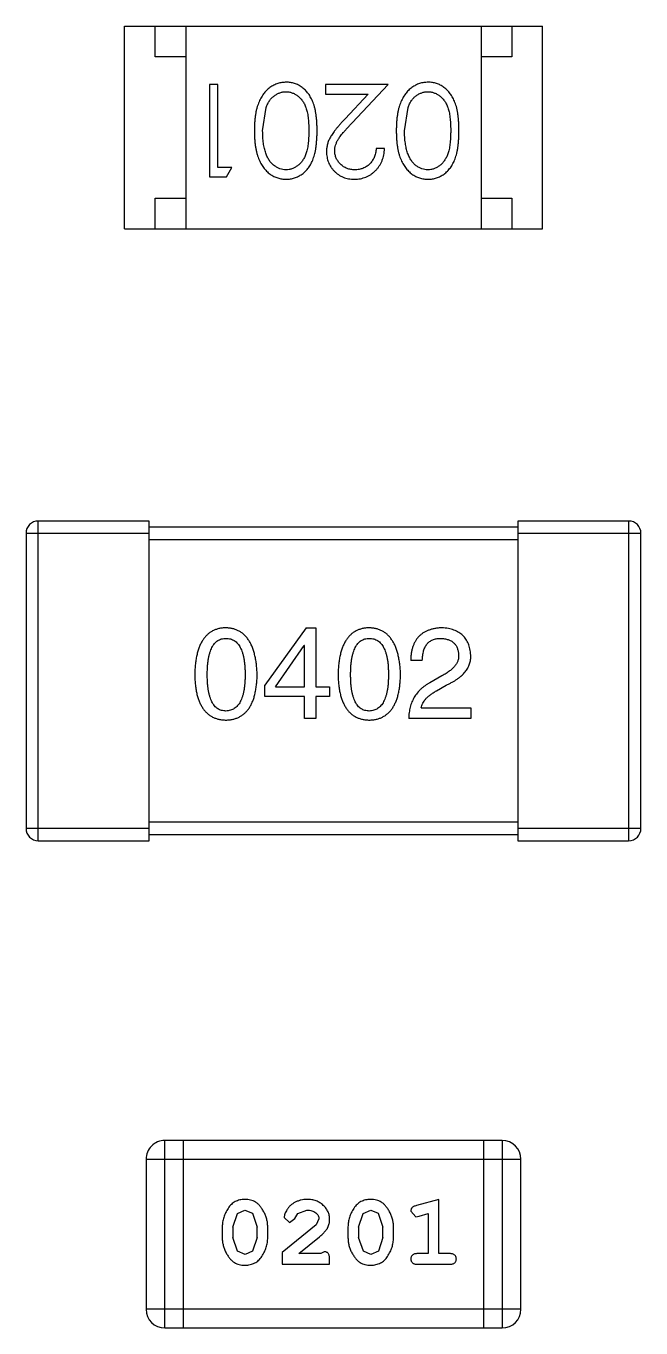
# Model space of a CAD drawing. Header units: inches. Extents: x 246 to 500, y -220 to -17.
# Drawn here: x 473.252 to 474.252, y -162.161 to -160.044 of the extents above; entities that cross this region are included whole.
import ezdxf

# ---------------------------------------------------------------- set-up
doc = ezdxf.new("R2010")
doc.units = ezdxf.units.IN
doc.header["$LTSCALE"] = 1.21
doc.header["$MEASUREMENT"] = 0
doc.layers.get('0').update_dxf_attribs({"linetype": 'CONTINUOUS'})

msp = doc.modelspace()

# ---------------------------------------------------------------- linework, layer by layer
at = {"color": 7, "linetype": 'Continuous'}
for p, q in [((473.4117, -160.0436), (474.0917, -160.0436)), ((473.4117, -160.3736), (473.4117, -160.0436)), ((473.4617, -160.0936), (473.4617, -160.0436)), ((473.5117, -160.0436), (473.5117, -160.3736)), ((473.9917, -160.0436), (473.9917, -160.3736)), ((474.0417, -160.0436), (474.0417, -160.0936)), ((474.0917, -160.3736), (474.0917, -160.0436)), ((473.5117, -160.0936), (473.4617, -160.0936)), ((474.0417, -160.0936), (473.9917, -160.0936)), ((473.5634, -160.1389), (473.5499, -160.1389)), ((473.5499, -160.1389), (473.5499, -160.2889)), ((473.5634, -160.2735), (473.5634, -160.1389)), ((473.8403, -160.1389), (473.7384, -160.1389)), ((473.7384, -160.1389), (473.7384, -160.1543)), ((473.7384, -160.1543), (473.8082, -160.1543)), ((473.8082, -160.1543), (473.7706, -160.1943)), ((473.7821, -160.201), (473.8403, -160.1389)), ((473.6364, -160.2139), (473.6421, -160.1762)), ((473.8672, -160.2139), (473.8729, -160.1762)), ((473.8345, -160.2428), (473.821, -160.2428)), ((473.5864, -160.2735), (473.5634, -160.2735)), ((473.5776, -160.2889), (473.5864, -160.2735)), ((473.5499, -160.2889), (473.5776, -160.2889)), ((473.4617, -160.3236), (473.5117, -160.3236)), ((473.4617, -160.3736), (473.4617, -160.3236)), ((473.9917, -160.3236), (474.0417, -160.3236)), ((474.0417, -160.3236), (474.0417, -160.3736)), ((473.4117, -160.3736), (474.0917, -160.3736)), ((473.4516, -160.8486), (473.2716, -160.8486)), ((473.2716, -161.3686), (473.2716, -160.8486)), ((473.4516, -161.3686), (473.4516, -160.8486)), ((474.2316, -160.8486), (474.0516, -160.8486)), ((474.0516, -160.8486), (474.0516, -161.3686)), ((474.2316, -160.8486), (474.2316, -161.3686)), ((473.2516, -160.8686), (473.4516, -160.8686)), ((473.2516, -160.8686), (473.2516, -161.3486)), ((474.0516, -160.8586), (473.4516, -160.8586)), ((474.0516, -160.8686), (474.2516, -160.8686)), ((474.2516, -161.3486), (474.2516, -160.8686)), ((473.4516, -160.8786), (474.0516, -160.8786)), ((473.7072, -161.0223), (473.64, -161.1158)), ((473.7072, -161.0223), (473.7228, -161.0223)), ((473.7228, -161.0223), (473.7228, -161.1182)), ((473.6572, -161.1182), (473.7039, -161.051)), ((473.7047, -161.051), (473.7039, -161.051)), ((473.7047, -161.1182), (473.7047, -161.051)), ((473.8961, -161.0756), (473.8772, -161.0756)), ((473.928, -161.1002), (473.9084, -161.1117)), ((473.64, -161.1338), (473.64, -161.1158)), ((473.6572, -161.1182), (473.7047, -161.1182)), ((473.7228, -161.1182), (473.7449, -161.1182)), ((473.7449, -161.1182), (473.7449, -161.1338)), ((473.919, -161.1248), (473.9346, -161.1158)), ((473.7047, -161.1338), (473.64, -161.1338)), ((473.7047, -161.1699), (473.7047, -161.1338)), ((473.7449, -161.1338), (473.7228, -161.1338)), ((473.7228, -161.1338), (473.7228, -161.1699)), ((473.7228, -161.1699), (473.7047, -161.1699)), ((473.9748, -161.1699), (473.874, -161.1699)), ((473.8944, -161.1526), (473.9748, -161.1526)), ((473.9748, -161.1526), (473.9748, -161.1699)), ((474.0516, -161.3386), (473.4516, -161.3386)), ((473.4516, -161.3486), (473.2516, -161.3486)), ((473.4516, -161.3586), (474.0516, -161.3586)), ((474.2516, -161.3486), (474.0516, -161.3486)), ((473.2716, -161.3686), (473.4516, -161.3686)), ((474.0516, -161.3686), (474.2316, -161.3686)), ((474.026, -161.8561), (473.4773, -161.8561)), ((473.4773, -162.1609), (473.4773, -161.8561)), ((473.5078, -162.1609), (473.5078, -161.8561)), ((473.9955, -161.8561), (473.9955, -162.1609)), ((474.026, -161.8561), (474.026, -162.1609)), ((473.4468, -161.8866), (474.0564, -161.8866)), ((473.4468, -161.8866), (473.4468, -162.1305)), ((474.0564, -162.1305), (474.0564, -161.8866)), ((473.9231, -161.9519), (473.8865, -161.9618)), ((473.9231, -162.04), (473.9231, -161.9519)), ((473.588, -161.9968), (473.5953, -161.975)), ((473.5953, -161.975), (473.6076, -161.9692)), ((473.6076, -161.9692), (473.6198, -161.9745)), ((473.6198, -161.9745), (473.6274, -161.9968)), ((473.6887, -161.9831), (473.6937, -161.9746)), ((473.6937, -161.9746), (473.7085, -161.9692)), ((473.7925, -161.9968), (473.7998, -161.975)), ((473.7998, -161.975), (473.8122, -161.9692)), ((473.8122, -161.9692), (473.8243, -161.9745)), ((473.8243, -161.9745), (473.8319, -161.9968)), ((473.8775, -161.971), (473.8854, -161.9802)), ((473.8908, -161.9792), (473.9058, -161.975)), ((473.9058, -161.975), (473.9058, -162.04)), ((473.5707, -161.9965), (473.5707, -162.0143)), ((473.6447, -162.0143), (473.6447, -161.9965)), ((473.7233, -161.9935), (473.6683, -162.0384)), ((473.6714, -161.9812), (473.6802, -161.9897)), ((473.6802, -161.9897), (473.6887, -161.9831)), ((473.728, -161.9837), (473.7233, -161.9935)), ((473.7752, -161.9965), (473.7752, -162.0143)), ((473.8492, -162.0143), (473.8492, -161.9965)), ((473.8854, -161.9802), (473.8908, -161.9792)), ((473.588, -161.9968), (473.588, -162.014)), ((473.5957, -162.0363), (473.588, -162.014)), ((473.6274, -162.014), (473.6201, -162.0358)), ((473.6274, -162.014), (473.6274, -161.9968)), ((473.695, -162.04), (473.7286, -162.013)), ((473.7925, -161.9968), (473.7925, -162.014)), ((473.8002, -162.0363), (473.7925, -162.014)), ((473.8319, -162.014), (473.8246, -162.0358)), ((473.8319, -162.014), (473.8319, -161.9968)), ((473.6078, -162.0416), (473.5957, -162.0363)), ((473.6201, -162.0358), (473.6078, -162.0416)), ((473.6683, -162.0384), (473.6683, -162.0573)), ((473.7367, -162.0369), (473.7312, -162.04)), ((473.8123, -162.0416), (473.8002, -162.0363)), ((473.8246, -162.0358), (473.8123, -162.0416)), ((473.6683, -162.0573), (473.7453, -162.0573)), ((473.7312, -162.04), (473.695, -162.04)), ((473.7453, -162.0573), (473.7453, -162.0495)), ((473.9058, -162.04), (473.8885, -162.04)), ((473.8885, -162.0573), (473.9404, -162.0573)), ((473.9404, -162.04), (473.9231, -162.04)), ((474.0564, -162.1305), (473.4468, -162.1305)), ((473.4773, -162.1609), (474.026, -162.1609))]:
    msp.add_line(p, q, dxfattribs=at)
for centre, radius, start, end in [((473.2716, -160.8686), 0.02, 89.9999, 179.9999), ((474.2316, -160.8686), 0.02, 359.9999, 89.9999), ((473.2716, -161.3486), 0.02, 179.9999, 269.9999), ((474.2316, -161.3486), 0.02, 269.9999, 359.9999), ((473.4773, -161.8866), 0.0305, 89.9999, 179.9999), ((474.026, -161.8866), 0.0305, 359.9999, 89.9999), ((473.4773, -162.1305), 0.0305, 179.9999, 269.9999), ((474.026, -162.1305), 0.0305, 269.9999, 359.9999)]:
    msp.add_arc(centre, radius, start, end, dxfattribs=at)
for points, knots in [([(473.6747, -160.1351), (473.6735, -160.1351), (473.6712, -160.1351), (473.6677, -160.1356), (473.6642, -160.1362), (473.6609, -160.1371), (473.6576, -160.1384), (473.6544, -160.1398), (473.6513, -160.1416), (473.6483, -160.1435), (473.6454, -160.1458), (473.6427, -160.1483), (473.6401, -160.1511), (473.6377, -160.1541), (473.6354, -160.1574), (473.6334, -160.161), (473.6314, -160.1648), (473.6297, -160.1689), (473.628, -160.1733), (473.6267, -160.178), (473.6255, -160.1831), (473.6246, -160.1886), (473.6239, -160.1944), (473.6233, -160.2005), (473.6231, -160.2071), (473.623, -160.2116), (473.623, -160.2138)], [0, 0, 0, 0, 0.033824, 0.067298, 0.10028, 0.133019, 0.165736, 0.198792, 0.232372, 0.266409, 0.301016, 0.336196, 0.371972, 0.408574, 0.446394, 0.485225, 0.525372, 0.567224, 0.611081, 0.65775, 0.70702, 0.759235, 0.814484, 0.873227, 0.934937, 1, 1, 1, 1]), ([(473.6421, -160.1762), (473.6425, -160.1751), (473.6433, -160.1731), (473.6446, -160.1702), (473.646, -160.1674), (473.6477, -160.1649), (473.6494, -160.1626), (473.6513, -160.1605), (473.6533, -160.1586), (473.6561, -160.1563), (473.6598, -160.154), (473.6645, -160.152), (473.6693, -160.1506), (473.6726, -160.1505), (473.6743, -160.1504)], [0, 0, 0, 0, 0.075949, 0.148549, 0.218996, 0.286119, 0.351826, 0.416074, 0.478265, 0.540325, 0.660405, 0.774606, 0.887187, 1, 1, 1, 1]), ([(473.6743, -160.1504), (473.6759, -160.1505), (473.6792, -160.1507), (473.6841, -160.152), (473.6889, -160.1541), (473.6926, -160.1564), (473.6955, -160.1587), (473.6975, -160.1607), (473.6994, -160.1628), (473.7012, -160.1651), (473.7028, -160.1676), (473.7043, -160.1704), (473.7057, -160.1733), (473.7069, -160.1764), (473.708, -160.1798), (473.7089, -160.1835), (473.7097, -160.1877), (473.7103, -160.1922), (473.7108, -160.1971), (473.7112, -160.2024), (473.7114, -160.208), (473.7114, -160.2119), (473.7114, -160.2139)], [0, 0, 0, 0, 0.060034, 0.120278, 0.182348, 0.247919, 0.281641, 0.315701, 0.350322, 0.385703, 0.421819, 0.459196, 0.497866, 0.538301, 0.58121, 0.628183, 0.679403, 0.734699, 0.794074, 0.858416, 0.927049, 1, 1, 1, 1]), ([(473.7249, -160.2138), (473.7249, -160.2115), (473.7249, -160.2068), (473.7245, -160.2001), (473.7241, -160.1937), (473.7233, -160.1878), (473.7224, -160.1822), (473.7214, -160.1771), (473.72, -160.1724), (473.7185, -160.168), (473.7168, -160.164), (473.715, -160.1603), (473.713, -160.1568), (473.7108, -160.1536), (473.7085, -160.1507), (473.706, -160.1479), (473.7034, -160.1455), (473.7006, -160.1433), (473.6976, -160.1414), (473.6946, -160.1397), (473.6915, -160.1382), (473.6883, -160.1371), (473.6851, -160.1362), (473.6817, -160.1355), (473.6783, -160.1351), (473.6759, -160.1351), (473.6747, -160.1351)], [0, 0, 0, 0, 0.068113, 0.132564, 0.193427, 0.250218, 0.303569, 0.353576, 0.400235, 0.443586, 0.484619, 0.524292, 0.56238, 0.599049, 0.63494, 0.669782, 0.704009, 0.737842, 0.771098, 0.803896, 0.836415, 0.868639, 0.900715, 0.933378, 0.966213, 1, 1, 1, 1]), ([(473.9055, -160.1351), (473.9043, -160.1351), (473.9019, -160.1351), (473.8984, -160.1356), (473.895, -160.1362), (473.8916, -160.1371), (473.8884, -160.1384), (473.8852, -160.1398), (473.8821, -160.1416), (473.8791, -160.1435), (473.8762, -160.1458), (473.8735, -160.1483), (473.8709, -160.1511), (473.8685, -160.1541), (473.8662, -160.1574), (473.8641, -160.161), (473.8622, -160.1648), (473.8604, -160.1689), (473.8588, -160.1733), (473.8575, -160.178), (473.8563, -160.1831), (473.8554, -160.1886), (473.8547, -160.1944), (473.8541, -160.2005), (473.8538, -160.2071), (473.8538, -160.2116), (473.8537, -160.2138)], [0, 0, 0, 0, 0.033824, 0.067298, 0.10028, 0.133019, 0.165736, 0.198792, 0.232372, 0.266409, 0.301016, 0.336196, 0.371972, 0.408574, 0.446394, 0.485225, 0.525372, 0.567224, 0.611081, 0.65775, 0.70702, 0.759235, 0.814484, 0.873227, 0.934937, 1, 1, 1, 1]), ([(473.8729, -160.1762), (473.8733, -160.1751), (473.874, -160.1731), (473.8754, -160.1702), (473.8768, -160.1674), (473.8784, -160.1649), (473.8802, -160.1626), (473.882, -160.1605), (473.884, -160.1586), (473.8868, -160.1563), (473.8905, -160.154), (473.8952, -160.152), (473.9001, -160.1506), (473.9034, -160.1505), (473.9051, -160.1504)], [0, 0, 0, 0, 0.075949, 0.148549, 0.218996, 0.286119, 0.351826, 0.416074, 0.478265, 0.540325, 0.660405, 0.774606, 0.887187, 1, 1, 1, 1]), ([(473.9051, -160.1504), (473.9067, -160.1505), (473.91, -160.1507), (473.9149, -160.152), (473.9196, -160.1541), (473.9234, -160.1564), (473.9262, -160.1587), (473.9283, -160.1607), (473.9302, -160.1628), (473.932, -160.1651), (473.9336, -160.1676), (473.9351, -160.1704), (473.9364, -160.1733), (473.9377, -160.1764), (473.9388, -160.1798), (473.9397, -160.1835), (473.9404, -160.1877), (473.9411, -160.1922), (473.9416, -160.1971), (473.9419, -160.2024), (473.9422, -160.208), (473.9422, -160.2119), (473.9422, -160.2139)], [0, 0, 0, 0, 0.060034, 0.120278, 0.182348, 0.247919, 0.281641, 0.315701, 0.350322, 0.385703, 0.421819, 0.459196, 0.497866, 0.538301, 0.58121, 0.628183, 0.679403, 0.734699, 0.794074, 0.858416, 0.927049, 1, 1, 1, 1]), ([(473.9557, -160.2138), (473.9556, -160.2115), (473.9556, -160.2068), (473.9553, -160.2001), (473.9548, -160.1937), (473.9541, -160.1878), (473.9532, -160.1822), (473.9521, -160.1771), (473.9508, -160.1724), (473.9493, -160.168), (473.9476, -160.164), (473.9457, -160.1603), (473.9437, -160.1568), (473.9416, -160.1536), (473.9393, -160.1507), (473.9368, -160.1479), (473.9341, -160.1455), (473.9313, -160.1433), (473.9284, -160.1414), (473.9254, -160.1397), (473.9223, -160.1382), (473.9191, -160.1371), (473.9158, -160.1362), (473.9125, -160.1355), (473.909, -160.1351), (473.9067, -160.1351), (473.9055, -160.1351)], [0, 0, 0, 0, 0.068113, 0.132564, 0.193427, 0.250218, 0.303569, 0.353576, 0.400235, 0.443586, 0.484619, 0.524292, 0.56238, 0.599049, 0.63494, 0.669782, 0.704009, 0.737842, 0.771098, 0.803896, 0.836415, 0.868639, 0.900715, 0.933378, 0.966213, 1, 1, 1, 1]), ([(473.7706, -160.1943), (473.7692, -160.1959), (473.7664, -160.1989), (473.7625, -160.2032), (473.7589, -160.2073), (473.7557, -160.2112), (473.7529, -160.2148), (473.7504, -160.2182), (473.7483, -160.2214), (473.746, -160.2252), (473.7436, -160.2299), (473.7417, -160.2358), (473.7405, -160.2419), (473.7403, -160.2461), (473.7403, -160.2482)], [0, 0, 0, 0, 0.09953, 0.192079, 0.277712, 0.357454, 0.429648, 0.495771, 0.555538, 0.608657, 0.707578, 0.804328, 0.901298, 1, 1, 1, 1]), ([(473.623, -160.2138), (473.623, -160.2161), (473.6231, -160.2206), (473.6233, -160.2272), (473.6239, -160.2334), (473.6246, -160.2393), (473.6256, -160.2447), (473.6267, -160.2499), (473.6282, -160.2546), (473.6297, -160.259), (473.6316, -160.2631), (473.6335, -160.267), (473.6356, -160.2705), (473.6378, -160.2738), (473.6403, -160.2768), (473.6428, -160.2796), (473.6455, -160.2821), (473.6484, -160.2844), (473.6514, -160.2864), (473.6545, -160.2881), (473.6576, -160.2895), (473.6609, -160.2907), (473.6642, -160.2916), (473.6677, -160.2923), (473.6712, -160.2927), (473.6735, -160.2927), (473.6747, -160.2928)], [0, 0, 0, 0, 0.065278, 0.127205, 0.186168, 0.241675, 0.294115, 0.343609, 0.390387, 0.434463, 0.476646, 0.517002, 0.555936, 0.593716, 0.630057, 0.665601, 0.700745, 0.734917, 0.768681, 0.802087, 0.834849, 0.867433, 0.900138, 0.932806, 0.966212, 1, 1, 1, 1]), ([(473.6743, -160.2774), (473.6727, -160.2773), (473.6694, -160.2771), (473.6645, -160.2759), (473.6599, -160.2737), (473.6561, -160.2714), (473.6532, -160.2691), (473.6512, -160.2671), (473.6492, -160.2649), (473.6474, -160.2624), (473.6457, -160.2597), (473.6442, -160.2567), (473.6427, -160.2536), (473.6414, -160.2501), (473.6403, -160.2465), (473.6392, -160.2426), (473.6384, -160.2384), (473.6376, -160.234), (473.6371, -160.2293), (473.6367, -160.2244), (473.6365, -160.2192), (473.6365, -160.2157), (473.6364, -160.2139)], [0, 0, 0, 0, 0.059689, 0.119507, 0.181075, 0.246162, 0.279894, 0.314468, 0.350403, 0.387474, 0.426147, 0.466624, 0.508745, 0.553328, 0.600058, 0.649177, 0.700552, 0.754894, 0.811825, 0.871514, 0.934319, 1, 1, 1, 1]), ([(473.7114, -160.2139), (473.7114, -160.2159), (473.7114, -160.2198), (473.7112, -160.2255), (473.7108, -160.2308), (473.7103, -160.2357), (473.7097, -160.2402), (473.7089, -160.2443), (473.708, -160.2481), (473.7069, -160.2515), (473.7056, -160.2546), (473.7043, -160.2575), (473.7028, -160.2602), (473.7011, -160.2627), (473.6994, -160.2651), (473.6975, -160.2672), (473.6955, -160.2691), (473.6926, -160.2714), (473.6889, -160.2737), (473.6842, -160.2759), (473.6793, -160.2771), (473.676, -160.2773), (473.6743, -160.2774)], [0, 0, 0, 0, 0.073302, 0.142286, 0.206253, 0.266017, 0.321612, 0.372532, 0.419497, 0.462398, 0.502825, 0.541489, 0.579034, 0.615143, 0.650298, 0.684912, 0.718701, 0.752189, 0.817245, 0.879117, 0.939613, 1, 1, 1, 1]), ([(473.6747, -160.2928), (473.6759, -160.2927), (473.6783, -160.2927), (473.6817, -160.2923), (473.6851, -160.2916), (473.6884, -160.2907), (473.6916, -160.2895), (473.6947, -160.2881), (473.6977, -160.2863), (473.7007, -160.2844), (473.7035, -160.2822), (473.7062, -160.2797), (473.7086, -160.277), (473.711, -160.2741), (473.7131, -160.2708), (473.7151, -160.2674), (473.717, -160.2637), (473.7186, -160.2597), (473.7201, -160.2554), (473.7214, -160.2507), (473.7225, -160.2456), (473.7234, -160.2401), (473.724, -160.2341), (473.7245, -160.2277), (473.7249, -160.2209), (473.7249, -160.2162), (473.7249, -160.2138)], [0, 0, 0, 0, 0.033742, 0.066533, 0.099153, 0.13154, 0.164087, 0.196563, 0.229707, 0.263315, 0.297504, 0.331686, 0.366482, 0.4021, 0.438958, 0.476748, 0.515985, 0.556589, 0.599519, 0.645765, 0.695487, 0.748721, 0.805687, 0.866754, 0.931405, 1, 1, 1, 1]), ([(473.7537, -160.247), (473.7538, -160.2453), (473.7539, -160.2421), (473.755, -160.2373), (473.7567, -160.2327), (473.7586, -160.2288), (473.7607, -160.2257), (473.7626, -160.223), (473.7649, -160.2201), (473.7676, -160.2168), (473.7707, -160.2133), (473.7741, -160.2094), (473.778, -160.2053), (473.7807, -160.2025), (473.7821, -160.201)], [0, 0, 0, 0, 0.088014, 0.174976, 0.2638, 0.355443, 0.406413, 0.465519, 0.533076, 0.609353, 0.693899, 0.787171, 0.889197, 1, 1, 1, 1]), ([(473.8537, -160.2138), (473.8538, -160.2161), (473.8538, -160.2206), (473.8541, -160.2272), (473.8546, -160.2334), (473.8554, -160.2393), (473.8564, -160.2447), (473.8575, -160.2499), (473.8589, -160.2546), (473.8605, -160.259), (473.8623, -160.2631), (473.8642, -160.267), (473.8664, -160.2705), (473.8686, -160.2738), (473.871, -160.2768), (473.8736, -160.2796), (473.8763, -160.2821), (473.8792, -160.2844), (473.8822, -160.2864), (473.8853, -160.2881), (473.8884, -160.2895), (473.8917, -160.2907), (473.895, -160.2916), (473.8984, -160.2923), (473.9019, -160.2927), (473.9043, -160.2927), (473.9055, -160.2928)], [0, 0, 0, 0, 0.065278, 0.127205, 0.186168, 0.241675, 0.294115, 0.343609, 0.390387, 0.434463, 0.476646, 0.517002, 0.555936, 0.593716, 0.630057, 0.665601, 0.700745, 0.734917, 0.768681, 0.802087, 0.834849, 0.867433, 0.900138, 0.932806, 0.966212, 1, 1, 1, 1]), ([(473.9051, -160.2774), (473.9034, -160.2773), (473.9001, -160.2771), (473.8953, -160.2759), (473.8906, -160.2737), (473.8869, -160.2714), (473.884, -160.2691), (473.882, -160.2671), (473.88, -160.2649), (473.8782, -160.2624), (473.8765, -160.2597), (473.875, -160.2567), (473.8735, -160.2536), (473.8722, -160.2501), (473.871, -160.2465), (473.87, -160.2426), (473.8692, -160.2384), (473.8684, -160.234), (473.8679, -160.2293), (473.8674, -160.2244), (473.8673, -160.2192), (473.8672, -160.2157), (473.8672, -160.2139)], [0, 0, 0, 0, 0.059689, 0.119507, 0.181075, 0.246162, 0.279894, 0.314468, 0.350403, 0.387474, 0.426147, 0.466624, 0.508745, 0.553328, 0.600058, 0.649177, 0.700552, 0.754894, 0.811825, 0.871514, 0.934319, 1, 1, 1, 1]), ([(473.9422, -160.2139), (473.9422, -160.2159), (473.9422, -160.2198), (473.9419, -160.2255), (473.9416, -160.2308), (473.9411, -160.2357), (473.9405, -160.2402), (473.9396, -160.2443), (473.9387, -160.2481), (473.9376, -160.2515), (473.9364, -160.2546), (473.935, -160.2575), (473.9335, -160.2602), (473.9319, -160.2627), (473.9302, -160.2651), (473.9283, -160.2672), (473.9263, -160.2691), (473.9234, -160.2714), (473.9196, -160.2737), (473.9149, -160.2759), (473.91, -160.2771), (473.9067, -160.2773), (473.9051, -160.2774)], [0, 0, 0, 0, 0.073302, 0.142286, 0.206253, 0.266017, 0.321612, 0.372532, 0.419497, 0.462398, 0.502825, 0.541489, 0.579034, 0.615143, 0.650298, 0.684912, 0.718701, 0.752189, 0.817245, 0.879117, 0.939613, 1, 1, 1, 1]), ([(473.9055, -160.2928), (473.9067, -160.2927), (473.909, -160.2927), (473.9125, -160.2923), (473.9159, -160.2916), (473.9191, -160.2907), (473.9224, -160.2895), (473.9255, -160.2881), (473.9285, -160.2863), (473.9315, -160.2844), (473.9343, -160.2822), (473.9369, -160.2797), (473.9394, -160.277), (473.9417, -160.2741), (473.9439, -160.2708), (473.9459, -160.2674), (473.9477, -160.2637), (473.9494, -160.2597), (473.9509, -160.2554), (473.9522, -160.2507), (473.9533, -160.2456), (473.9541, -160.2401), (473.9548, -160.2341), (473.9553, -160.2277), (473.9556, -160.2209), (473.9556, -160.2162), (473.9557, -160.2138)], [0, 0, 0, 0, 0.033742, 0.066533, 0.099153, 0.13154, 0.164087, 0.196563, 0.229707, 0.263315, 0.297504, 0.331686, 0.366482, 0.4021, 0.438958, 0.476748, 0.515985, 0.556589, 0.599519, 0.645765, 0.695487, 0.748721, 0.805687, 0.866754, 0.931405, 1, 1, 1, 1]), ([(473.7403, -160.2482), (473.7403, -160.2496), (473.7404, -160.2526), (473.741, -160.2569), (473.742, -160.261), (473.7433, -160.265), (473.7451, -160.2689), (473.7473, -160.2726), (473.7498, -160.2762), (473.7528, -160.2795), (473.756, -160.2826), (473.7595, -160.2853), (473.7633, -160.2876), (473.7673, -160.2895), (473.7715, -160.291), (473.776, -160.292), (473.7807, -160.2926), (473.7839, -160.2927), (473.7856, -160.2928)], [0, 0, 0, 0, 0.06271, 0.123347, 0.183401, 0.242828, 0.302097, 0.36242, 0.423725, 0.487032, 0.550491, 0.612709, 0.674265, 0.73617, 0.799211, 0.863483, 0.930525, 1, 1, 1, 1]), ([(473.7863, -160.2774), (473.7852, -160.2773), (473.783, -160.2773), (473.7797, -160.2768), (473.7766, -160.2762), (473.7737, -160.2752), (473.7708, -160.2739), (473.7681, -160.2724), (473.7656, -160.2705), (473.7631, -160.2684), (473.7609, -160.2661), (473.759, -160.2637), (473.7574, -160.2612), (473.756, -160.2586), (473.755, -160.2558), (473.7543, -160.253), (473.7538, -160.25), (473.7538, -160.248), (473.7537, -160.247)], [0, 0, 0, 0, 0.068027, 0.133505, 0.19695, 0.26027, 0.322741, 0.384982, 0.448465, 0.513424, 0.578224, 0.640011, 0.700094, 0.760067, 0.819012, 0.877878, 0.938035, 1, 1, 1, 1]), ([(473.7856, -160.2928), (473.7873, -160.2927), (473.7906, -160.2926), (473.7954, -160.292), (473.8, -160.2908), (473.8044, -160.2893), (473.8087, -160.2873), (473.8127, -160.2849), (473.8165, -160.282), (473.82, -160.2787), (473.8233, -160.2751), (473.8262, -160.2712), (473.8286, -160.2671), (473.8307, -160.2627), (473.8323, -160.258), (473.8334, -160.2532), (473.8342, -160.248), (473.8344, -160.2445), (473.8345, -160.2428)], [0, 0, 0, 0, 0.06445, 0.126725, 0.187421, 0.247417, 0.306749, 0.366595, 0.427749, 0.490235, 0.553031, 0.614805, 0.676505, 0.738096, 0.801021, 0.864897, 0.931209, 1, 1, 1, 1]), ([(473.821, -160.2428), (473.8209, -160.2441), (473.8207, -160.2467), (473.8199, -160.2505), (473.819, -160.254), (473.8178, -160.2573), (473.8162, -160.2604), (473.8145, -160.2633), (473.8125, -160.2659), (473.8102, -160.2683), (473.8078, -160.2704), (473.8052, -160.2723), (473.8024, -160.2739), (473.7994, -160.2751), (473.7964, -160.2761), (473.7931, -160.2769), (473.7898, -160.2773), (473.7875, -160.2773), (473.7863, -160.2774)], [0, 0, 0, 0, 0.073648, 0.143686, 0.210962, 0.275557, 0.338064, 0.399311, 0.4594, 0.51934, 0.579024, 0.637809, 0.695959, 0.754122, 0.813113, 0.873453, 0.935561, 1, 1, 1, 1]), ([(473.5767, -161.0223), (473.5747, -161.0224), (473.5708, -161.0226), (473.5652, -161.0235), (473.5599, -161.0252), (473.555, -161.0273), (473.5505, -161.03), (473.5464, -161.0334), (473.5426, -161.0373), (473.5393, -161.0418), (473.5363, -161.0469), (473.5337, -161.0526), (473.5314, -161.0588), (473.5296, -161.0656), (473.528, -161.073), (473.5269, -161.081), (473.5262, -161.0896), (473.526, -161.0955), (473.5259, -161.0985)], [0, 0, 0, 0, 0.057911, 0.113262, 0.165956, 0.217443, 0.268511, 0.319665, 0.372, 0.426129, 0.483365, 0.543779, 0.607756, 0.676562, 0.749704, 0.827713, 0.911177, 1, 1, 1, 1]), ([(473.6275, -161.0985), (473.6274, -161.0955), (473.6271, -161.0897), (473.6263, -161.0812), (473.6251, -161.0733), (473.6235, -161.0659), (473.6216, -161.0592), (473.6194, -161.0529), (473.6167, -161.0473), (473.6137, -161.0422), (473.6103, -161.0377), (473.6066, -161.0337), (473.6025, -161.0304), (473.598, -161.0276), (473.5932, -161.0254), (473.588, -161.0237), (473.5825, -161.0227), (473.5786, -161.0224), (473.5767, -161.0223)], [0, 0, 0, 0, 0.088475, 0.171606, 0.249595, 0.322626, 0.391327, 0.455765, 0.516374, 0.573675, 0.628522, 0.681161, 0.732559, 0.783563, 0.83504, 0.887639, 0.942585, 1, 1, 1, 1]), ([(473.8098, -161.0223), (473.8078, -161.0224), (473.804, -161.0226), (473.7983, -161.0235), (473.7931, -161.0252), (473.7882, -161.0273), (473.7837, -161.03), (473.7795, -161.0334), (473.7758, -161.0373), (473.7724, -161.0418), (473.7694, -161.0469), (473.7668, -161.0526), (473.7646, -161.0588), (473.7627, -161.0656), (473.7612, -161.073), (473.7601, -161.081), (473.7593, -161.0896), (473.7591, -161.0955), (473.759, -161.0985)], [0, 0, 0, 0, 0.057911, 0.113262, 0.165956, 0.217443, 0.268511, 0.319665, 0.372, 0.426129, 0.483365, 0.543779, 0.607756, 0.676562, 0.749704, 0.827713, 0.911177, 1, 1, 1, 1]), ([(473.8607, -161.0985), (473.8605, -161.0955), (473.8603, -161.0897), (473.8594, -161.0812), (473.8582, -161.0733), (473.8567, -161.0659), (473.8548, -161.0592), (473.8525, -161.0529), (473.8499, -161.0473), (473.8469, -161.0422), (473.8435, -161.0377), (473.8398, -161.0337), (473.8357, -161.0304), (473.8312, -161.0276), (473.8263, -161.0254), (473.8212, -161.0237), (473.8156, -161.0227), (473.8118, -161.0224), (473.8098, -161.0223)], [0, 0, 0, 0, 0.088475, 0.171606, 0.249595, 0.322626, 0.391327, 0.455765, 0.516374, 0.573675, 0.628522, 0.681161, 0.732559, 0.783563, 0.83504, 0.887639, 0.942585, 1, 1, 1, 1]), ([(473.928, -161.0223), (473.926, -161.0224), (473.9221, -161.0226), (473.9164, -161.0234), (473.9111, -161.0246), (473.9062, -161.0262), (473.9016, -161.0281), (473.8975, -161.0305), (473.8937, -161.0332), (473.8903, -161.0364), (473.8873, -161.04), (473.8847, -161.0439), (473.8824, -161.0482), (473.8806, -161.0529), (473.8792, -161.0581), (473.8781, -161.0636), (473.8774, -161.0694), (473.8773, -161.0735), (473.8772, -161.0756)], [0, 0, 0, 0, 0.07282, 0.141057, 0.2062, 0.267672, 0.326735, 0.383519, 0.439188, 0.494454, 0.549628, 0.605958, 0.66397, 0.72402, 0.787502, 0.854127, 0.925065, 1, 1, 1, 1]), ([(473.9748, -161.0666), (473.9746, -161.0649), (473.9744, -161.0616), (473.9736, -161.0568), (473.9725, -161.0523), (473.971, -161.0482), (473.9692, -161.0443), (473.9671, -161.0407), (473.9647, -161.0375), (473.9619, -161.0345), (473.9588, -161.0319), (473.9554, -161.0296), (473.9516, -161.0276), (473.9475, -161.0259), (473.9431, -161.0246), (473.9384, -161.0234), (473.9333, -161.0227), (473.9298, -161.0224), (473.928, -161.0223)], [0, 0, 0, 0, 0.070688, 0.137741, 0.201612, 0.262778, 0.321223, 0.378455, 0.434411, 0.490146, 0.546362, 0.603392, 0.662208, 0.723401, 0.787372, 0.85442, 0.925153, 1, 1, 1, 1]), ([(473.5464, -161.0985), (473.5464, -161.0962), (473.5464, -161.0915), (473.5468, -161.0849), (473.5474, -161.0786), (473.5481, -161.0728), (473.5493, -161.0675), (473.5505, -161.0627), (473.5521, -161.0583), (473.5538, -161.0543), (473.5558, -161.0508), (473.5581, -161.0478), (473.5606, -161.0453), (473.5633, -161.0431), (473.5663, -161.0415), (473.5696, -161.0403), (473.5731, -161.0397), (473.5755, -161.0396), (473.5767, -161.0395)], [0, 0, 0, 0, 0.096452, 0.187278, 0.271765, 0.350519, 0.423437, 0.491321, 0.554011, 0.612224, 0.666281, 0.717003, 0.764884, 0.811423, 0.856783, 0.902993, 0.950236, 1, 1, 1, 1]), ([(473.5767, -161.0395), (473.5779, -161.0396), (473.5804, -161.0397), (473.584, -161.0403), (473.5873, -161.0415), (473.5904, -161.0431), (473.5932, -161.0453), (473.5958, -161.0478), (473.5981, -161.0509), (473.6002, -161.0543), (473.602, -161.0583), (473.6036, -161.0627), (473.6049, -161.0675), (473.606, -161.0728), (473.6068, -161.0786), (473.6074, -161.0849), (473.6078, -161.0915), (473.6078, -161.0962), (473.6078, -161.0985)], [0, 0, 0, 0, 0.050604, 0.098688, 0.145699, 0.191791, 0.238625, 0.286717, 0.337546, 0.391814, 0.449755, 0.512106, 0.579685, 0.652048, 0.730262, 0.814146, 0.904281, 1, 1, 1, 1]), ([(473.7795, -161.0985), (473.7795, -161.0962), (473.7796, -161.0915), (473.7799, -161.0849), (473.7805, -161.0786), (473.7813, -161.0728), (473.7824, -161.0675), (473.7836, -161.0627), (473.7852, -161.0583), (473.787, -161.0543), (473.789, -161.0508), (473.7912, -161.0478), (473.7938, -161.0453), (473.7965, -161.0431), (473.7995, -161.0415), (473.8027, -161.0403), (473.8062, -161.0397), (473.8086, -161.0396), (473.8098, -161.0395)], [0, 0, 0, 0, 0.096452, 0.187278, 0.271765, 0.350519, 0.423437, 0.491321, 0.554011, 0.612224, 0.666281, 0.717003, 0.764884, 0.811423, 0.856783, 0.902993, 0.950236, 1, 1, 1, 1]), ([(473.8098, -161.0395), (473.8111, -161.0396), (473.8135, -161.0397), (473.8171, -161.0403), (473.8204, -161.0415), (473.8235, -161.0431), (473.8263, -161.0453), (473.8289, -161.0478), (473.8312, -161.0509), (473.8333, -161.0543), (473.8351, -161.0583), (473.8367, -161.0627), (473.838, -161.0675), (473.8391, -161.0728), (473.84, -161.0786), (473.8406, -161.0849), (473.8409, -161.0915), (473.841, -161.0962), (473.841, -161.0985)], [0, 0, 0, 0, 0.050604, 0.098688, 0.145699, 0.191791, 0.238625, 0.286717, 0.337546, 0.391814, 0.449755, 0.512106, 0.579685, 0.652048, 0.730262, 0.814146, 0.904281, 1, 1, 1, 1]), ([(473.8961, -161.0756), (473.8961, -161.0741), (473.8962, -161.0713), (473.8967, -161.0672), (473.8973, -161.0634), (473.8982, -161.0599), (473.8993, -161.0566), (473.9005, -161.0536), (473.9021, -161.0509), (473.9038, -161.0485), (473.9058, -161.0464), (473.908, -161.0445), (473.9104, -161.043), (473.913, -161.0417), (473.9158, -161.0407), (473.9189, -161.04), (473.9222, -161.0396), (473.9244, -161.0396), (473.9256, -161.0395)], [0, 0, 0, 0, 0.082594, 0.15978, 0.232961, 0.301462, 0.365595, 0.426678, 0.484662, 0.540809, 0.595146, 0.648401, 0.702272, 0.757102, 0.813447, 0.872233, 0.934055, 1, 1, 1, 1]), ([(473.9256, -161.0395), (473.9267, -161.0396), (473.9289, -161.0397), (473.9321, -161.04), (473.9351, -161.0407), (473.9379, -161.0414), (473.9404, -161.0424), (473.9428, -161.0435), (473.945, -161.0449), (473.9469, -161.0464), (473.9487, -161.0482), (473.9502, -161.0501), (473.9516, -161.0523), (473.9527, -161.0546), (473.9536, -161.0571), (473.9543, -161.0598), (473.9548, -161.0627), (473.955, -161.0647), (473.9551, -161.0658)], [0, 0, 0, 0, 0.076112, 0.148436, 0.216883, 0.281466, 0.34298, 0.402356, 0.459881, 0.51546, 0.571111, 0.62658, 0.683162, 0.741007, 0.801404, 0.863825, 0.930544, 1, 1, 1, 1]), ([(473.9551, -161.0658), (473.9551, -161.0666), (473.9552, -161.0682), (473.9551, -161.0706), (473.9547, -161.073), (473.9541, -161.0753), (473.9532, -161.0776), (473.9521, -161.0799), (473.9507, -161.0821), (473.9491, -161.0842), (473.9474, -161.0864), (473.9453, -161.0885), (473.943, -161.0905), (473.9405, -161.0926), (473.9377, -161.0945), (473.9347, -161.0965), (473.9315, -161.0984), (473.9292, -161.0996), (473.928, -161.1002)], [0, 0, 0, 0, 0.052237, 0.103888, 0.155485, 0.207395, 0.259864, 0.31356, 0.369176, 0.4266, 0.486836, 0.550048, 0.61567, 0.685271, 0.75824, 0.834614, 0.915635, 1, 1, 1, 1]), ([(473.9346, -161.1158), (473.9363, -161.115), (473.9396, -161.1134), (473.9443, -161.1109), (473.9487, -161.1084), (473.9528, -161.1057), (473.9565, -161.1029), (473.9598, -161.1001), (473.9629, -161.0971), (473.9655, -161.0941), (473.9679, -161.091), (473.9699, -161.0878), (473.9716, -161.0844), (473.973, -161.081), (473.9739, -161.0776), (473.9746, -161.074), (473.9749, -161.0703), (473.9748, -161.0678), (473.9748, -161.0666)], [0, 0, 0, 0, 0.082731, 0.161257, 0.236138, 0.307554, 0.375712, 0.440848, 0.502916, 0.562567, 0.619798, 0.675716, 0.73039, 0.78386, 0.837315, 0.890547, 0.944917, 1, 1, 1, 1]), ([(473.5259, -161.0985), (473.526, -161.1015), (473.5262, -161.1072), (473.5269, -161.1155), (473.528, -161.1232), (473.5295, -161.1304), (473.5314, -161.137), (473.5337, -161.143), (473.5362, -161.1485), (473.5393, -161.1534), (473.5426, -161.1578), (473.5464, -161.1616), (473.5505, -161.1648), (473.555, -161.1675), (473.5599, -161.1696), (473.5652, -161.1711), (473.5708, -161.172), (473.5747, -161.1722), (473.5767, -161.1723)], [0, 0, 0, 0, 0.087693, 0.170223, 0.247496, 0.319826, 0.387768, 0.451403, 0.511459, 0.568358, 0.622671, 0.675251, 0.726739, 0.778422, 0.830759, 0.884394, 0.940865, 1, 1, 1, 1]), ([(473.5767, -161.1576), (473.5755, -161.1575), (473.5731, -161.1574), (473.5696, -161.1567), (473.5663, -161.1556), (473.5634, -161.1539), (473.5606, -161.1518), (473.5581, -161.1493), (473.5558, -161.1462), (473.5538, -161.1427), (473.5521, -161.1388), (473.5505, -161.1344), (473.5493, -161.1295), (473.5482, -161.1242), (473.5474, -161.1185), (473.5468, -161.1122), (473.5464, -161.1055), (473.5464, -161.1009), (473.5464, -161.0985)], [0, 0, 0, 0, 0.049766, 0.097012, 0.143225, 0.188786, 0.235079, 0.282962, 0.333687, 0.387747, 0.445963, 0.508657, 0.576545, 0.649868, 0.72822, 0.812712, 0.903543, 1, 1, 1, 1]), ([(473.5767, -161.1723), (473.5787, -161.1722), (473.5826, -161.172), (473.5882, -161.1711), (473.5934, -161.1696), (473.5983, -161.1675), (473.6028, -161.1648), (473.607, -161.1616), (473.6107, -161.1578), (473.6141, -161.1535), (473.6171, -161.1485), (473.6197, -161.143), (473.622, -161.137), (473.6238, -161.1304), (473.6253, -161.1232), (473.6264, -161.1155), (473.6272, -161.1072), (473.6274, -161.1015), (473.6275, -161.0985)], [0, 0, 0, 0, 0.059134, 0.115603, 0.169236, 0.221572, 0.273254, 0.32474, 0.377319, 0.431815, 0.488555, 0.548609, 0.612242, 0.680182, 0.75251, 0.829782, 0.91231, 1, 1, 1, 1]), ([(473.6078, -161.0985), (473.6078, -161.1009), (473.6078, -161.1054), (473.6074, -161.1121), (473.6068, -161.1182), (473.606, -161.1239), (473.6049, -161.1292), (473.6035, -161.134), (473.602, -161.1384), (473.6002, -161.1423), (473.5981, -161.1458), (473.5957, -161.1489), (473.5932, -161.1515), (473.5904, -161.1536), (473.5873, -161.1553), (473.584, -161.1566), (473.5804, -161.1573), (473.5779, -161.1575), (473.5767, -161.1576)], [0, 0, 0, 0, 0.094834, 0.184067, 0.267029, 0.344713, 0.417334, 0.484367, 0.546941, 0.604717, 0.65953, 0.710539, 0.759381, 0.806382, 0.853027, 0.900623, 0.949121, 1, 1, 1, 1]), ([(473.759, -161.0985), (473.7591, -161.1015), (473.7593, -161.1072), (473.7601, -161.1155), (473.7612, -161.1232), (473.7627, -161.1304), (473.7646, -161.137), (473.7668, -161.143), (473.7694, -161.1485), (473.7724, -161.1534), (473.7758, -161.1578), (473.7795, -161.1616), (473.7837, -161.1648), (473.7882, -161.1675), (473.7931, -161.1696), (473.7983, -161.1711), (473.804, -161.172), (473.8078, -161.1722), (473.8098, -161.1723)], [0, 0, 0, 0, 0.087693, 0.170223, 0.247496, 0.319826, 0.387768, 0.451403, 0.511459, 0.568358, 0.622671, 0.675251, 0.726739, 0.778422, 0.830759, 0.884394, 0.940865, 1, 1, 1, 1]), ([(473.8098, -161.1576), (473.8086, -161.1575), (473.8062, -161.1574), (473.8027, -161.1567), (473.7995, -161.1556), (473.7965, -161.1539), (473.7937, -161.1518), (473.7912, -161.1493), (473.789, -161.1462), (473.787, -161.1427), (473.7852, -161.1388), (473.7836, -161.1344), (473.7824, -161.1295), (473.7813, -161.1242), (473.7805, -161.1185), (473.7799, -161.1122), (473.7796, -161.1055), (473.7795, -161.1009), (473.7795, -161.0985)], [0, 0, 0, 0, 0.049766, 0.097012, 0.143225, 0.188786, 0.235079, 0.282962, 0.333687, 0.387747, 0.445963, 0.508657, 0.576545, 0.649868, 0.72822, 0.812712, 0.903543, 1, 1, 1, 1]), ([(473.841, -161.0985), (473.841, -161.1009), (473.8409, -161.1054), (473.8406, -161.1121), (473.84, -161.1182), (473.8391, -161.1239), (473.838, -161.1292), (473.8367, -161.134), (473.8351, -161.1384), (473.8333, -161.1423), (473.8312, -161.1458), (473.8289, -161.1489), (473.8264, -161.1515), (473.8235, -161.1536), (473.8204, -161.1553), (473.8171, -161.1566), (473.8136, -161.1573), (473.8111, -161.1575), (473.8098, -161.1576)], [0, 0, 0, 0, 0.094834, 0.184067, 0.267029, 0.344713, 0.417334, 0.484367, 0.546941, 0.604717, 0.65953, 0.710539, 0.759381, 0.806382, 0.853027, 0.900623, 0.949121, 1, 1, 1, 1]), ([(473.8098, -161.1723), (473.8118, -161.1722), (473.8157, -161.172), (473.8213, -161.1711), (473.8266, -161.1696), (473.8315, -161.1675), (473.836, -161.1648), (473.8401, -161.1616), (473.8439, -161.1578), (473.8473, -161.1535), (473.8503, -161.1485), (473.8529, -161.143), (473.8551, -161.137), (473.857, -161.1304), (473.8585, -161.1232), (473.8596, -161.1155), (473.8604, -161.1072), (473.8606, -161.1015), (473.8607, -161.0985)], [0, 0, 0, 0, 0.059134, 0.115603, 0.169236, 0.221572, 0.273254, 0.32474, 0.377319, 0.431815, 0.488555, 0.548609, 0.612242, 0.680182, 0.75251, 0.829782, 0.91231, 1, 1, 1, 1]), ([(473.9084, -161.1117), (473.907, -161.1124), (473.9043, -161.1139), (473.9005, -161.1165), (473.8969, -161.1191), (473.8936, -161.122), (473.8905, -161.125), (473.8878, -161.1283), (473.8852, -161.1316), (473.8829, -161.1352), (473.8809, -161.1389), (473.8791, -161.1428), (473.8776, -161.1469), (473.8764, -161.1512), (473.8753, -161.1556), (473.8746, -161.1602), (473.8741, -161.165), (473.874, -161.1682), (473.874, -161.1699)], [0, 0, 0, 0, 0.065828, 0.130094, 0.192451, 0.254037, 0.313974, 0.373757, 0.433048, 0.492243, 0.551902, 0.611758, 0.672678, 0.734814, 0.798569, 0.863693, 0.930488, 1, 1, 1, 1]), ([(473.8944, -161.1526), (473.8947, -161.1513), (473.8952, -161.1487), (473.8969, -161.145), (473.899, -161.1413), (473.9018, -161.1377), (473.9052, -161.1343), (473.9093, -161.131), (473.9139, -161.1277), (473.9173, -161.1258), (473.919, -161.1248)], [0, 0, 0, 0, 0.103034, 0.208166, 0.318255, 0.434664, 0.559728, 0.695394, 0.841708, 1, 1, 1, 1]), ([(473.6075, -161.9519), (473.6061, -161.952), (473.6033, -161.952), (473.5992, -161.9527), (473.5954, -161.9539), (473.5918, -161.9554), (473.5885, -161.9575), (473.5854, -161.96), (473.5826, -161.963), (473.5802, -161.9664), (473.578, -161.97), (473.5761, -161.9737), (473.5744, -161.9774), (473.5731, -161.9811), (473.572, -161.9849), (473.5713, -161.9888), (473.5708, -161.9926), (473.5707, -161.9952), (473.5707, -161.9965)], [0, 0, 0, 0, 0.06692, 0.130834, 0.19258, 0.252759, 0.312631, 0.373411, 0.436359, 0.501894, 0.568244, 0.632472, 0.69556, 0.757163, 0.818592, 0.878885, 0.939235, 1, 1, 1, 1]), ([(473.6447, -161.9965), (473.6446, -161.9955), (473.6446, -161.9933), (473.6443, -161.9901), (473.6438, -161.987), (473.6431, -161.9839), (473.6422, -161.9808), (473.6411, -161.9778), (473.6398, -161.9749), (473.6383, -161.972), (473.6367, -161.9692), (473.635, -161.9667), (473.6334, -161.9644), (473.6317, -161.9623), (473.63, -161.9604), (473.6283, -161.9588), (473.6266, -161.9573), (473.6242, -161.9558), (473.621, -161.9542), (473.6169, -161.9529), (473.6123, -161.9521), (473.6092, -161.952), (473.6075, -161.9519)], [0, 0, 0, 0, 0.049855, 0.099516, 0.148482, 0.19758, 0.246804, 0.296268, 0.346517, 0.397047, 0.446826, 0.49336, 0.537801, 0.579207, 0.617974, 0.654833, 0.689171, 0.722088, 0.786392, 0.853518, 0.924186, 1, 1, 1, 1]), ([(473.7087, -161.9519), (473.707, -161.952), (473.7036, -161.9521), (473.6987, -161.9529), (473.6939, -161.9544), (473.6894, -161.9564), (473.6853, -161.9588), (473.6816, -161.9617), (473.6785, -161.9649), (473.676, -161.9685), (473.674, -161.972), (473.6726, -161.9754), (473.6716, -161.9784), (473.6715, -161.9803), (473.6714, -161.9812)], [0, 0, 0, 0, 0.098286, 0.193983, 0.289056, 0.384352, 0.477435, 0.566197, 0.652355, 0.737986, 0.818188, 0.887401, 0.94802, 1, 1, 1, 1]), ([(473.7453, -161.9847), (473.7453, -161.9836), (473.7452, -161.9814), (473.7448, -161.9781), (473.7439, -161.975), (473.7428, -161.972), (473.7414, -161.9692), (473.7396, -161.9665), (473.7375, -161.9639), (473.7351, -161.9615), (473.7324, -161.9592), (473.7296, -161.9572), (473.7265, -161.9556), (473.7233, -161.9542), (473.7199, -161.9532), (473.7163, -161.9524), (473.7126, -161.952), (473.71, -161.9519), (473.7087, -161.9519)], [0, 0, 0, 0, 0.060981, 0.120256, 0.178148, 0.236115, 0.293993, 0.352864, 0.413358, 0.476056, 0.539296, 0.602396, 0.665116, 0.728325, 0.792919, 0.859317, 0.928302, 1, 1, 1, 1]), ([(473.812, -161.9519), (473.8106, -161.952), (473.8078, -161.952), (473.8037, -161.9527), (473.7999, -161.9539), (473.7963, -161.9554), (473.793, -161.9575), (473.7899, -161.96), (473.7871, -161.963), (473.7847, -161.9664), (473.7825, -161.97), (473.7806, -161.9737), (473.7789, -161.9774), (473.7776, -161.9811), (473.7765, -161.9849), (473.7758, -161.9888), (473.7753, -161.9926), (473.7753, -161.9952), (473.7752, -161.9965)], [0, 0, 0, 0, 0.06692, 0.130834, 0.19258, 0.252759, 0.312631, 0.373411, 0.436359, 0.501894, 0.568244, 0.632472, 0.69556, 0.757163, 0.818592, 0.878885, 0.939235, 1, 1, 1, 1]), ([(473.8492, -161.9965), (473.8492, -161.9955), (473.8491, -161.9933), (473.8488, -161.9901), (473.8483, -161.987), (473.8476, -161.9839), (473.8467, -161.9808), (473.8456, -161.9778), (473.8443, -161.9749), (473.8428, -161.972), (473.8412, -161.9692), (473.8396, -161.9667), (473.8379, -161.9644), (473.8362, -161.9623), (473.8345, -161.9604), (473.8328, -161.9588), (473.8311, -161.9573), (473.8287, -161.9558), (473.8255, -161.9542), (473.8214, -161.9529), (473.8168, -161.9521), (473.8137, -161.952), (473.812, -161.9519)], [0, 0, 0, 0, 0.049855, 0.099516, 0.148482, 0.19758, 0.246804, 0.296268, 0.346517, 0.397047, 0.446826, 0.49336, 0.537801, 0.579207, 0.617974, 0.654833, 0.689171, 0.722088, 0.786392, 0.853518, 0.924186, 1, 1, 1, 1]), ([(473.7085, -161.9692), (473.71, -161.9693), (473.7126, -161.9693), (473.7165, -161.9702), (473.7198, -161.9716), (473.7227, -161.9735), (473.725, -161.9758), (473.7268, -161.9782), (473.7278, -161.9809), (473.728, -161.9828), (473.728, -161.9837)], [0, 0, 0, 0, 0.156344, 0.299348, 0.4327, 0.561, 0.682299, 0.791883, 0.89611, 1, 1, 1, 1]), ([(473.8865, -161.9618), (473.8857, -161.9621), (473.8841, -161.9625), (473.882, -161.9634), (473.8804, -161.9643), (473.8792, -161.9653), (473.8784, -161.9665), (473.8779, -161.9678), (473.8775, -161.9693), (473.8775, -161.9704), (473.8775, -161.971)], [0, 0, 0, 0, 0.187321, 0.344927, 0.475328, 0.579604, 0.674244, 0.773631, 0.882025, 1, 1, 1, 1]), ([(473.7286, -162.013), (473.7295, -162.0122), (473.7312, -162.0107), (473.7335, -162.0085), (473.7356, -162.0064), (473.7375, -162.0044), (473.7391, -162.0025), (473.7405, -162.0008), (473.7416, -161.9991), (473.7427, -161.9971), (473.7438, -161.9945), (473.7447, -161.9913), (473.7453, -161.9881), (473.7453, -161.9858), (473.7453, -161.9847)], [0, 0, 0, 0, 0.103002, 0.197728, 0.285279, 0.365235, 0.437224, 0.502446, 0.560545, 0.611446, 0.707576, 0.80349, 0.900532, 1, 1, 1, 1]), ([(473.5707, -162.0143), (473.5707, -162.0154), (473.5708, -162.0175), (473.5711, -162.0207), (473.5716, -162.0238), (473.5723, -162.0269), (473.5731, -162.0299), (473.5743, -162.0329), (473.5755, -162.0359), (473.577, -162.0388), (473.5786, -162.0415), (473.5802, -162.044), (473.5819, -162.0463), (473.5835, -162.0485), (473.5852, -162.0503), (473.5869, -162.052), (473.5886, -162.0534), (473.591, -162.055), (473.5942, -162.0566), (473.5984, -162.0579), (473.6029, -162.0588), (473.6061, -162.0588), (473.6078, -162.0589)], [0, 0, 0, 0, 0.049886, 0.09882, 0.148132, 0.19689, 0.246038, 0.295176, 0.345305, 0.395692, 0.445312, 0.491875, 0.535813, 0.577009, 0.616081, 0.652689, 0.687585, 0.720206, 0.785062, 0.85223, 0.923759, 1, 1, 1, 1]), ([(473.6078, -162.0589), (473.6092, -162.0589), (473.612, -162.0588), (473.6161, -162.0581), (473.62, -162.0569), (473.6235, -162.0554), (473.6269, -162.0533), (473.6299, -162.0508), (473.6327, -162.0479), (473.6352, -162.0445), (473.6373, -162.0409), (473.6393, -162.0372), (473.641, -162.0335), (473.6423, -162.0297), (473.6433, -162.0259), (473.6441, -162.0221), (473.6446, -162.0182), (473.6446, -162.0156), (473.6447, -162.0143)], [0, 0, 0, 0, 0.067217, 0.131051, 0.19272, 0.252824, 0.312745, 0.373449, 0.436041, 0.501494, 0.567761, 0.632087, 0.695096, 0.757109, 0.817993, 0.878657, 0.939311, 1, 1, 1, 1]), ([(473.7752, -162.0143), (473.7753, -162.0154), (473.7753, -162.0175), (473.7756, -162.0207), (473.7761, -162.0238), (473.7768, -162.0269), (473.7776, -162.0299), (473.7788, -162.0329), (473.78, -162.0359), (473.7815, -162.0388), (473.7831, -162.0415), (473.7847, -162.044), (473.7864, -162.0463), (473.788, -162.0485), (473.7897, -162.0503), (473.7914, -162.052), (473.7931, -162.0534), (473.7955, -162.055), (473.7987, -162.0566), (473.8029, -162.0579), (473.8074, -162.0588), (473.8106, -162.0588), (473.8123, -162.0589)], [0, 0, 0, 0, 0.049886, 0.09882, 0.148132, 0.19689, 0.246038, 0.295176, 0.345305, 0.395692, 0.445312, 0.491875, 0.535813, 0.577009, 0.616081, 0.652689, 0.687585, 0.720206, 0.785062, 0.85223, 0.923759, 1, 1, 1, 1]), ([(473.8123, -162.0589), (473.8137, -162.0589), (473.8165, -162.0588), (473.8206, -162.0581), (473.8245, -162.0569), (473.828, -162.0554), (473.8314, -162.0533), (473.8344, -162.0508), (473.8372, -162.0479), (473.8397, -162.0445), (473.8419, -162.0409), (473.8438, -162.0372), (473.8455, -162.0335), (473.8468, -162.0297), (473.8479, -162.0259), (473.8486, -162.0221), (473.8491, -162.0182), (473.8491, -162.0156), (473.8492, -162.0143)], [0, 0, 0, 0, 0.067217, 0.131051, 0.19272, 0.252824, 0.312745, 0.373449, 0.436041, 0.501494, 0.567761, 0.632087, 0.695096, 0.757109, 0.817993, 0.878657, 0.939311, 1, 1, 1, 1]), ([(473.7453, -162.0495), (473.7453, -162.0484), (473.7453, -162.0464), (473.7448, -162.0437), (473.7442, -162.0415), (473.7431, -162.0397), (473.7418, -162.0384), (473.7403, -162.0375), (473.7385, -162.0369), (473.7373, -162.0369), (473.7367, -162.0369)], [0, 0, 0, 0, 0.1844, 0.34094, 0.473574, 0.586824, 0.690029, 0.789175, 0.890445, 1, 1, 1, 1]), ([(473.8885, -162.04), (473.8876, -162.04), (473.8859, -162.0401), (473.8836, -162.0405), (473.8816, -162.0413), (473.8801, -162.0424), (473.8789, -162.0437), (473.8781, -162.0452), (473.8776, -162.0469), (473.8775, -162.0481), (473.8775, -162.0487)], [0, 0, 0, 0, 0.169102, 0.317658, 0.446239, 0.563118, 0.671828, 0.776546, 0.884858, 1, 1, 1, 1]), ([(473.8775, -162.0487), (473.8775, -162.0493), (473.8776, -162.0505), (473.8781, -162.0521), (473.8789, -162.0536), (473.8801, -162.055), (473.8816, -162.0561), (473.8836, -162.0568), (473.8859, -162.0573), (473.8876, -162.0573), (473.8885, -162.0573)], [0, 0, 0, 0, 0.115051, 0.223278, 0.329269, 0.437893, 0.554681, 0.682591, 0.83103, 1, 1, 1, 1]), ([(473.9514, -162.0487), (473.9514, -162.0481), (473.9513, -162.0469), (473.9508, -162.0452), (473.95, -162.0437), (473.9488, -162.0424), (473.9473, -162.0413), (473.9453, -162.0405), (473.943, -162.0401), (473.9413, -162.04), (473.9404, -162.04)], [0, 0, 0, 0, 0.11517, 0.223509, 0.328254, 0.438012, 0.553651, 0.682263, 0.830856, 1, 1, 1, 1]), ([(473.9404, -162.0573), (473.9413, -162.0573), (473.943, -162.0573), (473.9453, -162.0568), (473.9473, -162.0561), (473.9488, -162.055), (473.95, -162.0537), (473.9508, -162.0521), (473.9513, -162.0505), (473.9514, -162.0493), (473.9514, -162.0487)], [0, 0, 0, 0, 0.169012, 0.317488, 0.445429, 0.560977, 0.67065, 0.776666, 0.88492, 1, 1, 1, 1])]:
    msp.add_open_spline(points, degree=3, knots=knots, dxfattribs=at)

doc.saveas('drawing.dxf')
